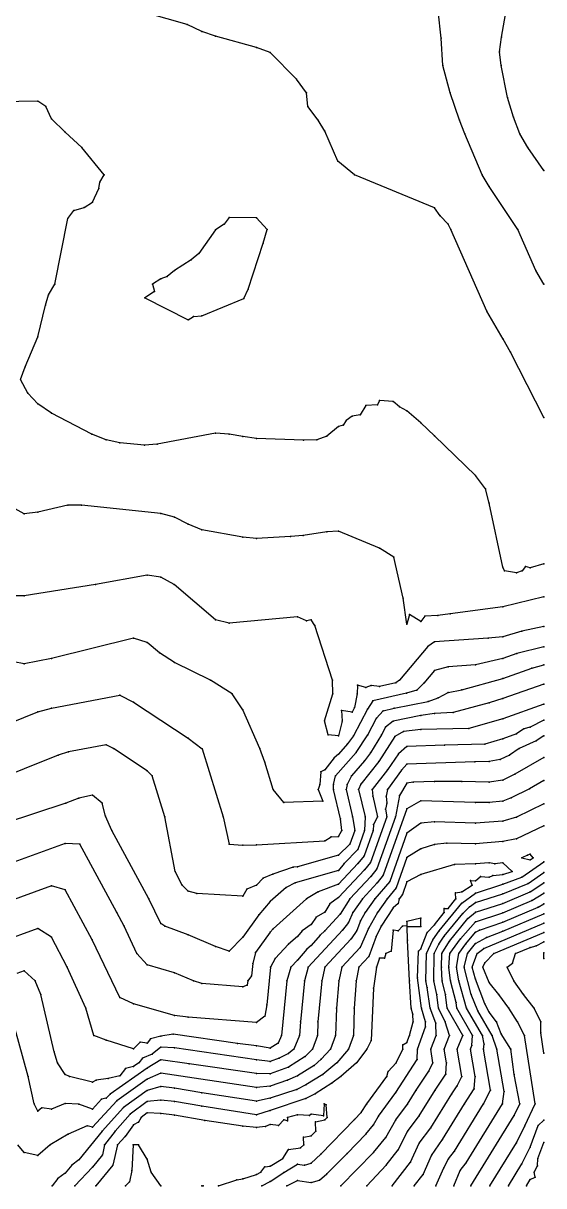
# Model space of a CAD drawing. Extents: x 4990 to 7010, y 3990 to 6010.
# Drawn here: x 6629 to 7010, y 3990 to 4841 of the extents above; entities that cross this region are included whole.
import ezdxf

# ---------------------------------------------------------------- set-up
doc = ezdxf.new("R2010")
doc.units = 0
doc.header["$MEASUREMENT"] = 0

msp = doc.modelspace()

# ---------------------------------------------------------------- linework, layer by layer
at = {"color": 7}
for points in [[(7010, 4733.034, 225), (6998.42, 4750, 225), (6992.531, 4760, 225), (6987.854, 4772.146, 225), (6983.398, 4786.602, 225), (6978.831, 4810, 225), (6977.597, 4820, 225), (6979.215, 4830.785, 225), (6984.336, 4860, 225)], [(7010, 4649.902, 215), (7004.31, 4660, 215), (6991.08, 4690, 215), (6970, 4721.26, 215), (6964.893, 4730, 215), (6952.314, 4760, 215), (6948.405, 4770, 215), (6941.682, 4790, 215), (6936.216, 4810, 215), (6935.058, 4830, 215), (6932.755, 4850, 215)], [(7010, 4552.223, 205), (6985.685, 4600, 205), (6980.313, 4609.687, 205), (6968.294, 4630, 205), (6942.044, 4690, 205), (6940, 4693.701, 205), (6934.187, 4700, 205), (6930, 4705.852, 205), (6871.536, 4730, 205), (6859.478, 4740, 205), (6850, 4761.901, 205), (6845.153, 4770, 205), (6837.529, 4780, 205), (6836.456, 4790, 205), (6829.254, 4800, 205), (6810, 4819.421, 205), (6800, 4823.049, 205), (6770, 4831.379, 205), (6760, 4834.744, 205), (6749.279, 4840, 205), (6720, 4848.344, 205)], [(7010, 4445.19, 195), (7000, 4442.186, 195), (6996.718, 4443.282, 195), (6994.339, 4440, 195), (6990, 4438.62, 195), (6981.26, 4440, 195), (6980, 4442.747, 195), (6970, 4489.649, 195), (6967.523, 4500, 195), (6960, 4509.813, 195), (6930, 4538.965, 195), (6920, 4548.412, 195), (6910, 4557.214, 195), (6904.494, 4560, 195), (6900, 4564.095, 195), (6890, 4564.641, 195), (6888.522, 4561.478, 195), (6880, 4561.029, 195), (6875.739, 4554.261, 195), (6870, 4553.361, 195), (6865.616, 4550, 195), (6863.416, 4546.584, 195), (6860, 4545.693, 195), (6851.447, 4538.553, 195), (6844.045, 4535.955, 195), (6834.332, 4535.668, 195), (6800, 4537.015, 195), (6790, 4538.279, 195), (6780, 4540.204, 195), (6770, 4540.723, 195), (6727.197, 4532.803, 195), (6718.033, 4531.967, 195), (6700, 4533.837, 195), (6690, 4536.063, 195), (6679.504, 4540, 195), (6650, 4555.346, 195), (6640, 4562.377, 195), (6632.595, 4570, 195), (6627.396, 4580, 195), (6630.681, 4589.319, 195), (6640, 4611.311, 195), (6645.566, 4634.434, 195), (6647.94, 4642.06, 195), (6652.361, 4650, 195), (6661.976, 4698.024, 195), (6666.31, 4703.69, 195), (6673.978, 4706.022, 195), (6680.065, 4710, 195), (6684.7, 4720, 195), (6685.416, 4724.584, 195), (6688.479, 4730, 195), (6672.316, 4750, 195), (6660, 4761.099, 195), (6650, 4770.974, 195), (6645.759, 4780, 195), (6640, 4783.906, 195), (6570, 4782.646, 195)], [(6800, 4698.458, 205), (6780, 4698.776, 205), (6776.217, 4693.783, 205), (6770, 4689.594, 205), (6757.787, 4672.213, 205), (6752.246, 4667.754, 205), (6739.884, 4660, 205), (6734.585, 4655.415, 205), (6730, 4653.8, 205), (6723.942, 4650, 205), (6725.455, 4644.545, 205), (6718.168, 4640, 205), (6750, 4623.792, 205), (6753.812, 4626.188, 205), (6760, 4626.654, 205), (6790.651, 4639.349, 205), (6793.8, 4646.2, 205), (6804.77, 4680, 205), (6807.722, 4690, 205), (6800, 4698.458, 205)], [(7010, 4421.048, 185), (6980, 4413.709, 185), (6941.526, 4408.474, 185), (6932.576, 4407.424, 185), (6923.014, 4406.986, 185), (6920, 4403.103, 185), (6911.851, 4408.149, 185), (6910, 4401.049, 185), (6907.212, 4420, 185), (6900.391, 4450, 185), (6890, 4456.705, 185), (6860, 4469.152, 185), (6851.457, 4468.543, 185), (6834.016, 4465.984, 185), (6824.807, 4465.193, 185), (6800, 4463.819, 185), (6790, 4464.634, 185), (6759.961, 4470.039, 185), (6750, 4474.306, 185), (6740, 4479.411, 185), (6730, 4482.102, 185), (6671.886, 4488.114, 185), (6661.853, 4488.147, 185), (6640, 4482.92, 185), (6630, 4481.774, 185), (6610, 4492.699, 185)], [(7010, 4399.309, 175), (6994.03, 4395.97, 175), (6980, 4391.687, 175), (6969.309, 4390.691, 175), (6930, 4388.163, 175), (6925.354, 4384.646, 175), (6904.54, 4360, 175), (6901.802, 4358.198, 175), (6890, 4355.344, 175), (6883.801, 4356.199, 175), (6880, 4354.625, 175), (6873.718, 4356.282, 175), (6873.632, 4350, 175), (6871.683, 4340, 175), (6870, 4336.732, 175), (6862.04, 4337.96, 175), (6862.674, 4330, 175), (6860, 4319.237, 175), (6852.385, 4320, 175), (6849.758, 4330.242, 175), (6855.831, 4350, 175), (6855.448, 4360, 175), (6842.625, 4400, 175), (6840, 4404.161, 175), (6836.623, 4403.377, 175), (6830, 4406.483, 175), (6780, 4401.706, 175), (6770, 4404.095, 175), (6739.796, 4430, 175), (6730, 4435.376, 175), (6720, 4436.882, 175), (6682.298, 4430, 175), (6630, 4421.727, 175), (6620, 4421.886, 175)], [(7010, 4384.499, 165), (6990.408, 4379.592, 165), (6980, 4375.893, 165), (6960, 4371.167, 165), (6940, 4369.897, 165), (6930, 4367.048, 165), (6922.219, 4357.781, 165), (6917.204, 4352.796, 165), (6909.56, 4350.44, 165), (6885.133, 4344.867, 165), (6881.109, 4338.891, 165), (6870.758, 4319.242, 165), (6866.574, 4313.426, 165), (6860, 4305.872, 165), (6856.824, 4303.176, 165), (6850, 4294.378, 165), (6846.957, 4293.043, 165), (6846.313, 4283.687, 165), (6845.076, 4280, 165), (6848.568, 4271.432, 165), (6820, 4270.454, 165), (6812.101, 4280, 165), (6805.968, 4300, 165), (6802.401, 4310, 165), (6790, 4338.343, 165), (6782.083, 4350, 165), (6766.379, 4360, 165), (6740, 4372.979, 165), (6729.061, 4380, 165), (6720, 4387.578, 165), (6710, 4390.813, 165), (6650, 4375.908, 165), (6630, 4372.105, 165), (6614.994, 4375.006, 165)], [(6600, 4320.782, 155), (6640, 4336.768, 155), (6650, 4339.553, 155), (6700, 4349.096, 155), (6710, 4343.895, 155), (6750, 4317.67, 155), (6760.187, 4309.813, 155), (6775.461, 4260, 155), (6779.862, 4240, 155), (6790, 4239.172, 155), (6800, 4239.401, 155), (6850, 4242.402, 155), (6854.52, 4245.48, 155), (6860, 4245.614, 155), (6862.417, 4250, 155), (6861.347, 4258.653, 155), (6856.313, 4280, 155), (6856.256, 4283.744, 155), (6857.82, 4290, 155), (6872.792, 4307.208, 155), (6881.356, 4320, 155), (6887.708, 4332.292, 155), (6892.519, 4337.481, 155), (6900.541, 4339.459, 155), (6925.466, 4344.534, 155), (6932.817, 4347.183, 155), (6940, 4350.995, 155), (6950, 4352.936, 155), (6980, 4361.203, 155), (7001.24, 4368.76, 155), (7010, 4371.339, 155)], [(7010, 4357.191, 145), (6980, 4346.517, 145), (6970, 4343.532, 145), (6943.702, 4336.298, 145), (6930, 4335.609, 145), (6920, 4334.287, 145), (6900, 4330.121, 145), (6894.307, 4325.693, 145), (6891.374, 4320, 145), (6883.224, 4306.776, 145), (6879.011, 4300.989, 145), (6869.449, 4290, 145), (6866.22, 4283.78, 145), (6865.475, 4280, 145), (6870.191, 4260, 145), (6871.916, 4250, 145), (6868.14, 4240, 145), (6860, 4232.056, 145), (6830, 4223.47, 145), (6826.874, 4223.126, 145), (6811.885, 4218.115, 145), (6804.782, 4215.218, 145), (6800, 4210.041, 145), (6792.972, 4207.028, 145), (6790, 4202.028, 145), (6756.187, 4203.813, 145), (6750, 4205.707, 145), (6745.594, 4210, 145), (6740.559, 4220, 145), (6732.796, 4260, 145), (6723.684, 4290, 145), (6720, 4293.789, 145), (6695.333, 4310, 145), (6690, 4312.778, 145), (6662.49, 4307.51, 145), (6654.826, 4305.174, 145), (6604.829, 4285.171, 145)], [(7010, 4342.505, 135), (6980, 4331.832, 135), (6955.32, 4324.68, 135), (6920, 4323.951, 135), (6907.475, 4322.525, 135), (6901.085, 4318.915, 135), (6889.457, 4300.543, 135), (6876.194, 4283.806, 135), (6874.637, 4280, 135), (6879.353, 4260, 135), (6878.803, 4250, 135), (6873.929, 4236.071, 135), (6864.151, 4225.849, 135), (6860, 4220.796, 135), (6828.282, 4211.718, 135), (6821.596, 4208.404, 135), (6810, 4198.024, 135), (6801.727, 4188.273, 135), (6790, 4171.868, 135), (6780, 4161.79, 135), (6770, 4165.188, 135), (6750, 4173.553, 135), (6732.816, 4180, 135), (6730, 4182.046, 135), (6721.296, 4200, 135), (6694.21, 4250, 135), (6689.448, 4260.552, 135), (6686.987, 4270, 135), (6680, 4275.922, 135), (6670, 4273.719, 135), (6660.464, 4270, 135), (6570, 4240.352, 135)], [(7010, 4330.714, 125), (7000, 4325.643, 125), (6995.562, 4324.438, 125), (6990, 4320.75, 125), (6980, 4317.172, 125), (6966.884, 4313.116, 125), (6937.51, 4312.49, 125), (6910, 4311.598, 125), (6903.809, 4306.191, 125), (6895.69, 4294.31, 125), (6884.458, 4280, 125), (6884.971, 4275.029, 125), (6888.331, 4260, 125), (6885.543, 4254.457, 125), (6885.251, 4250, 125), (6878.614, 4231.386, 125), (6874.095, 4225.905, 125), (6860, 4210.718, 125), (6844.992, 4205.008, 125), (6836.567, 4200, 125), (6812.049, 4177.951, 125), (6810, 4175.664, 125), (6799.302, 4160.698, 125), (6797.255, 4152.745, 125), (6796.369, 4143.631, 125), (6793.7, 4140, 125), (6793.207, 4136.793, 125), (6790, 4135.511, 125), (6760, 4137.966, 125), (6753.895, 4140, 125), (6740, 4145.792, 125), (6720, 4151.715, 125), (6712.484, 4160, 125), (6703.129, 4180, 125), (6697.863, 4190, 125), (6670.669, 4240, 125), (6660, 4240.449, 125), (6590, 4215.112, 125)], [(7010, 4319.37, 115), (7004.48, 4315.52, 115), (6992.091, 4310, 115), (6984.936, 4305.064, 115), (6978.022, 4301.978, 115), (6970, 4300.405, 115), (6959.653, 4300.347, 115), (6910, 4298.487, 115), (6905.9, 4294.1, 115), (6895.635, 4280, 115), (6894.867, 4275.133, 115), (6895.318, 4270, 115), (6894.331, 4265.669, 115), (6895.171, 4260, 115), (6883.299, 4226.701, 115), (6878.815, 4221.185, 115), (6860, 4200.896, 115), (6853.605, 4196.395, 115), (6850, 4190.218, 115), (6843.518, 4186.482, 115), (6840, 4181.267, 115), (6833.412, 4176.588, 115), (6830, 4172.316, 115), (6823.282, 4166.718, 115), (6813.65, 4156.35, 115), (6810.129, 4149.871, 115), (6807.472, 4122.528, 115), (6805.942, 4114.058, 115), (6800, 4109.472, 115), (6750, 4113.467, 115), (6740, 4114.688, 115), (6710, 4123.234, 115), (6700, 4127.899, 115), (6679.868, 4170, 115), (6660, 4206.531, 115), (6650, 4209.396, 115), (6591.705, 4188.295, 115)], [(7010, 4303.4, 105), (6988.798, 4291.202, 105), (6980, 4286.881, 105), (6970, 4285.387, 105), (6950, 4285.954, 105), (6930, 4285.929, 105), (6914.527, 4285.473, 105), (6910, 4284.537, 105), (6904.472, 4275.528, 105), (6901.527, 4260, 105), (6887.983, 4222.017, 105), (6883.535, 4216.465, 105), (6868.265, 4200, 105), (6861.243, 4188.757, 105), (6850, 4176.524, 105), (6846.57, 4173.43, 105), (6840, 4165.76, 105), (6836.731, 4163.269, 105), (6830, 4154.995, 105), (6825.07, 4150, 105), (6822.2, 4140, 105), (6818.249, 4100, 105), (6815.673, 4094.327, 105), (6810, 4090.738, 105), (6800, 4092.427, 105), (6785.943, 4094.057, 105), (6739.041, 4100.959, 105), (6730, 4099.578, 105), (6722.449, 4097.551, 105), (6720, 4094.476, 105), (6714.831, 4095.169, 105), (6710, 4090.214, 105), (6690, 4096.451, 105), (6680.864, 4100, 105), (6675.236, 4120, 105), (6661.429, 4150, 105), (6650, 4171.831, 105), (6640, 4178.342, 105), (6611.848, 4168.152, 105)], [(7010, 4286.496, 95), (6999.529, 4280.471, 95), (6986.109, 4273.891, 95), (6980, 4271.53, 95), (6970, 4270.608, 95), (6960, 4270.447, 95), (6920, 4271.7, 95), (6910, 4265.941, 95), (6892.668, 4217.332, 95), (6888.254, 4211.746, 95), (6877.362, 4200, 95), (6870.436, 4190, 95), (6867.325, 4182.675, 95), (6862.88, 4177.12, 95), (6837.687, 4150, 95), (6834.96, 4140, 95), (6832.007, 4110, 95), (6831.285, 4100, 95), (6827.286, 4090, 95), (6823.253, 4086.747, 95), (6816.614, 4083.386, 95), (6810, 4081.053, 95), (6800, 4082.042, 95), (6740, 4090.939, 95), (6730, 4091.387, 95), (6723.583, 4086.417, 95), (6716.529, 4083.471, 95), (6713.872, 4080, 95), (6710, 4077.266, 95), (6704.067, 4075.933, 95), (6700, 4070.396, 95), (6691.516, 4068.485, 95), (6682.702, 4067.298, 95), (6680, 4065.922, 95), (6663.146, 4070, 95), (6660, 4071.315, 95), (6654.367, 4080, 95), (6651.885, 4088.115, 95), (6642.189, 4130, 95), (6638.09, 4140, 95), (6630, 4147.289, 95), (6624.648, 4145.352, 95)], [(7010, 4269.606, 85), (6990, 4259.844, 85), (6980, 4256.784, 85), (6960, 4255.271, 85), (6930, 4256.263, 85), (6920, 4255.392, 85), (6910, 4248.117, 85), (6897.353, 4212.647, 85), (6886.458, 4200, 85), (6879.461, 4190, 85), (6876.017, 4183.983, 85), (6873.227, 4176.773, 85), (6869.271, 4170.729, 85), (6850.014, 4150, 85), (6847.681, 4140, 85), (6844.833, 4110, 85), (6844.499, 4100, 85), (6840.955, 4090, 85), (6835.42, 4084.58, 85), (6823.317, 4076.683, 85), (6810, 4072.001, 85), (6800, 4072.052, 85), (6750.658, 4079.342, 85), (6730, 4082.247, 85), (6720, 4076.135, 85), (6692.958, 4057.042, 85), (6690, 4054.045, 85), (6686.548, 4053.452, 85), (6680, 4046.169, 85), (6670, 4049.635, 85), (6660, 4050.111, 85), (6650, 4046.159, 85), (6643.01, 4046.99, 85), (6640, 4044.542, 85), (6637.278, 4050, 85), (6632.828, 4070, 85), (6620, 4116.96, 85)], [(7010, 4253.469, 75), (6990, 4243.943, 75), (6980, 4242.058, 75), (6960, 4240.26, 75), (6939.217, 4240.783, 75), (6930.227, 4239.773, 75), (6920, 4236.614, 75), (6910, 4230.293, 75), (6902.038, 4207.962, 75), (6895.555, 4200, 75), (6888.486, 4190, 75), (6881.764, 4178.236, 75), (6875.661, 4164.339, 75), (6862.34, 4150, 75), (6860.215, 4140, 75), (6858.513, 4120, 75), (6857.712, 4100, 75), (6854.102, 4090, 75), (6847.352, 4082.648, 75), (6842.05, 4077.949, 75), (6830, 4070.371, 75), (6822.711, 4067.289, 75), (6810, 4062.997, 75), (6800, 4062.032, 75), (6730, 4072.494, 75), (6720, 4067.944, 75), (6697.759, 4052.241, 75), (6680, 4032.963, 75), (6676.217, 4033.782, 75), (6662.18, 4027.82, 75), (6649.09, 4020, 75), (6640, 4012.03, 75), (6630, 4014.31, 75), (6625.351, 4020, 75)], [(6998.099, 4231.901, 65), (6994.046, 4230, 65), (7000, 4228.461, 65), (7002.252, 4230, 65), (7000, 4232.806, 65), (6998.099, 4231.901, 65)], [(6822.222, 3990, 65), (6830, 3993.868, 65), (6840, 3992.451, 65), (6845.976, 3994.024, 65), (6851.36, 3998.64, 65), (6866.334, 4013.666, 65), (6880, 4027.844, 65), (6885.523, 4034.477, 65), (6889.079, 4040.921, 65), (6901.802, 4058.198, 65), (6917.485, 4082.515, 65), (6917.785, 4090, 65), (6923.653, 4106.347, 65), (6923.521, 4110, 65), (6920.562, 4120, 65), (6917.773, 4142.227, 65), (6918.305, 4161.695, 65), (6920, 4163.449, 65), (6924.682, 4175.318, 65), (6930, 4180.99, 65), (6937.296, 4190, 65), (6937.138, 4192.862, 65), (6940, 4192.959, 65), (6945.827, 4200, 65), (6945.515, 4204.485, 65), (6950, 4205.042, 65), (6957.659, 4210, 65), (6956.547, 4213.453, 65), (6960, 4213.27, 65), (6963.693, 4216.307, 65), (6970, 4215.949, 65), (6972.841, 4217.159, 65), (6980, 4217.739, 65), (6987.003, 4220, 65), (6980, 4226.396, 65), (6974.298, 4225.702, 65), (6970, 4226.432, 65), (6960, 4225.531, 65), (6944.795, 4225.205, 65), (6920, 4217.835, 65), (6910, 4212.47, 65), (6906.723, 4203.277, 65), (6904.223, 4200, 65), (6903.434, 4196.566, 65), (6900, 4193.503, 65), (6891.188, 4180, 65), (6887.526, 4172.474, 65), (6882.141, 4157.859, 65), (6874.667, 4150, 65), (6872.713, 4140, 65), (6871.375, 4120, 65), (6870.926, 4100, 65), (6867.25, 4090, 65), (6858.739, 4080, 65), (6848.544, 4071.456, 65), (6836.136, 4063.864, 65), (6829.456, 4060.544, 65), (6810, 4053.993, 65), (6800, 4052.008, 65), (6760, 4058.074, 65), (6740, 4061.433, 65), (6730, 4062.607, 65), (6720, 4059.753, 65), (6702.625, 4047.374, 65), (6687.03, 4030, 65), (6670, 4009.001, 65), (6664.934, 4005.066, 65), (6660, 3999.278, 65), (6654.721, 3995.279, 65), (6650.458, 3990, 65)], [(6861.633, 3990, 75), (6885.589, 4014.411, 75), (6894.573, 4025.427, 75), (6901.803, 4038.197, 75), (6910.367, 4049.633, 75), (6916.775, 4060, 75), (6926.065, 4073.935, 75), (6928.906, 4080, 75), (6927.437, 4090, 75), (6931.441, 4100, 75), (6930.997, 4109.003, 75), (6926.839, 4120, 75), (6924.86, 4135.14, 75), (6923.778, 4140, 75), (6924.377, 4160, 75), (6928.972, 4170, 75), (6933.412, 4176.588, 75), (6950, 4196.736, 75), (6960, 4204.251, 75), (6980, 4210.708, 75), (6994.028, 4215.972, 75), (7010, 4226.998, 75)], [(6880.595, 3990, 85), (6894.858, 4005.142, 85), (6903.624, 4016.376, 85), (6910.373, 4029.628, 85), (6918.933, 4041.067, 85), (6930.635, 4060, 85), (6938.322, 4071.678, 85), (6938.788, 4080, 85), (6937.089, 4090, 85), (6941.204, 4100, 85), (6937.872, 4110, 85), (6933.116, 4120, 85), (6931.9, 4130, 85), (6929.507, 4140, 85), (6929.939, 4160, 85), (6933.204, 4166.796, 85), (6937.228, 4172.772, 85), (6950.716, 4189.284, 85), (6955.757, 4194.243, 85), (6960, 4197.219, 85), (6980, 4203.676, 85), (6998.699, 4211.301, 85), (7010, 4219.355, 85)], [(6899.131, 3990, 95), (6912.673, 4007.326, 95), (6918.942, 4021.058, 95), (6927.498, 4032.502, 95), (6942.783, 4057.217, 95), (6946.792, 4063.208, 95), (6950.139, 4070, 95), (6946.741, 4090, 95), (6950.719, 4100, 95), (6939.393, 4120, 95), (6938.177, 4130, 95), (6935.642, 4140, 95), (6935.146, 4150, 95), (6935.592, 4160, 95), (6941.043, 4168.957, 95), (6954.508, 4185.492, 95), (6960, 4190.188, 95), (6980, 4196.683, 95), (7000, 4205.032, 95), (7010, 4211.712, 95)], [(6915.319, 3990, 105), (6921.724, 3998.277, 105), (6927.855, 4012.145, 105), (6936.063, 4023.937, 105), (6952.171, 4050, 105), (6959.133, 4060.867, 105), (6959.792, 4070, 105), (6956.393, 4090, 105), (6957.462, 4092.537, 105), (6957.977, 4100, 105), (6946.458, 4120, 105), (6945.889, 4124.111, 105), (6941.813, 4140, 105), (6940.708, 4150, 105), (6941.407, 4160, 105), (6949.176, 4170.824, 105), (6960, 4183.155, 105), (6980, 4189.742, 105), (7001.276, 4198.724, 105), (7010, 4204.069, 105)], [(6931.134, 3990, 115), (6936.838, 4003.162, 115), (6940.366, 4009.634, 115), (6944.628, 4015.372, 115), (6966.031, 4050, 115), (6971.143, 4060, 115), (6966.059, 4090, 115), (6966.39, 4093.61, 115), (6965.175, 4100, 115), (6953.621, 4120, 115), (6947.986, 4140, 115), (6946.271, 4150, 115), (6947.793, 4160, 115), (6952.937, 4167.063, 115), (6960, 4175.5, 115), (6962.93, 4177.07, 115), (6980, 4183.004, 115), (7006.014, 4193.986, 115), (7010, 4196.428, 115)], [(6944.166, 3990, 125), (6948.935, 4001.065, 125), (6953.193, 4006.807, 125), (6979.89, 4050, 125), (6980.957, 4059.043, 125), (6975.785, 4090, 125), (6972.351, 4100, 125), (6961.886, 4118.114, 125), (6956.845, 4130, 125), (6951.925, 4150, 125), (6954.271, 4160, 125), (6960, 4167.291, 125), (6968.246, 4171.754, 125), (6980, 4176.266, 125), (7010, 4188.931, 125)], [(6803.95, 3990, 55), (6810, 3993.117, 55), (6820, 3999.728, 55), (6830, 4005.716, 55), (6834.96, 4005.04, 55), (6840, 4006.445, 55), (6846.95, 4013.05, 55), (6871.62, 4038.38, 55), (6876.396, 4043.604, 55), (6880.663, 4050, 55), (6895.255, 4070, 55), (6896.316, 4073.684, 55), (6902.117, 4080, 55), (6907.07, 4090, 55), (6906.91, 4093.09, 55), (6910, 4094.964, 55), (6911.916, 4100, 55), (6914.536, 4110, 55), (6914.321, 4115.679, 55), (6912.985, 4120, 55), (6911.722, 4140, 55), (6910.351, 4169.649, 55), (6910.182, 4179.818, 55), (6920, 4179.643, 55), (6920, 4185.793, 55), (6910, 4183.338, 55), (6909.85, 4180.15, 55), (6906.822, 4180, 55), (6903.495, 4176.505, 55), (6900, 4177.163, 55), (6898.365, 4161.635, 55), (6894.435, 4160, 55), (6893.43, 4156.57, 55), (6890, 4156.672, 55), (6887.61, 4150, 55), (6885.506, 4134.494, 55), (6883.678, 4096.322, 55), (6880.532, 4090, 55), (6872.98, 4080, 55), (6861.705, 4070, 55), (6854.939, 4065.061, 55), (6842.773, 4057.227, 55), (6836.118, 4053.882, 55), (6810, 4044.988, 55), (6800, 4041.983, 55), (6760, 4048.162, 55), (6740, 4051.599, 55), (6730, 4052.721, 55), (6720, 4051.562, 55), (6707.55, 4042.45, 55), (6696.688, 4030, 55), (6688.877, 4020, 55), (6687.374, 4012.626, 55), (6680, 4003.539, 55), (6667.142, 3990, 55)], [(6956.731, 3990, 135), (6988.497, 4041.503, 135), (6992.424, 4050, 135), (6988.491, 4071.509, 135), (6985.928, 4090, 135), (6978.877, 4101.123, 135), (6975.563, 4110, 135), (6970, 4117.062, 135), (6966.922, 4123.078, 135), (6960, 4141.23, 135), (6957.769, 4150, 135), (6961.343, 4160, 135), (6966.274, 4163.726, 135), (7010, 4182.192, 135)], [(6970.524, 3990, 145), (6990, 4021.511, 145), (6996.22, 4033.78, 145), (7003.788, 4050, 145), (6995.917, 4100, 145), (6990.807, 4110, 145), (6984.502, 4120, 145), (6977.284, 4130, 145), (6970, 4138.797, 145), (6965.435, 4150, 145), (6966.836, 4153.164, 145), (6973.391, 4160, 145), (7010, 4175.455, 145)], [(7010, 4086.927, 155), (7008, 4102, 155), (7007.975, 4110, 155), (7003.032, 4120, 155), (6995.146, 4130, 155), (6988.055, 4140, 155), (6983.311, 4150, 155), (6987.188, 4152.812, 155), (6989.352, 4160, 155), (7000, 4164.495, 155), (7004.375, 4165.625, 155), (7010, 4168.465, 155)], [(7010, 4156.28, 165), (7010, 4160.409, 165)], [(6772.118, 3990, 45), (6785.624, 3994.376, 45), (6790, 3995.011, 45), (6800, 3998.271, 45), (6803.209, 4000, 45), (6806.041, 4003.959, 45), (6810, 4004.428, 45), (6819.137, 4010, 45), (6823.391, 4016.609, 45), (6832.203, 4017.797, 45), (6834.594, 4020, 45), (6834.407, 4025.594, 45), (6840, 4026.517, 45), (6843.447, 4030, 45), (6843.127, 4036.873, 45), (6850, 4038.361, 45), (6851.546, 4040, 45), (6850.786, 4049.214, 45), (6849.441, 4050, 45), (6848.875, 4041.125, 45), (6840, 4042.273, 45), (6838.681, 4041.319, 45), (6830, 4041.938, 45), (6822.632, 4040, 45), (6822.492, 4037.508, 45), (6820, 4038.158, 45), (6815.922, 4034.078, 45), (6810, 4034.784, 45), (6806.622, 4033.378, 45), (6800, 4032.641, 45), (6790, 4033.552, 45), (6762.146, 4037.854, 45), (6740, 4041.728, 45), (6730, 4042.834, 45), (6720, 4043.299, 45), (6715.577, 4040, 45), (6713.548, 4036.452, 45), (6710, 4034.508, 45), (6703.917, 4026.083, 45), (6698.381, 4020, 45), (6694.964, 4005.036, 45), (6682.454, 3990, 45)], [(6984.291, 3990, 155), (6993.893, 4006.107, 155), (7000, 4018.142, 155), (7005.864, 4034.136, 155), (7010, 4037.987, 155)], [(6729.969, 3990, 35), (6722.819, 4000, 35), (6720, 4009.48, 35), (6713.582, 4020, 35), (6709.757, 4020, 35), (6708.781, 4001.219, 35), (6707.08, 3992.921, 35), (6704.125, 3990, 35)], [(6997.456, 3990, 165), (7000, 3994.55, 165), (7003.685, 3996.315, 165), (7003.085, 4000, 165), (7005.535, 4004.465, 165), (7005.729, 4010, 165), (7010, 4021.649, 165)], [(6759.891, 3990, 45), (6761.052, 3990, 45)]]:
    msp.add_polyline3d(points, dxfattribs=at)
at = {"color": 254}
for p in [(6749.279, 4840, 205), (6760, 4834.744, 205), (6770, 4831.379, 205), (6935.058, 4830, 215), (6979.215, 4830.785, 225), (6800, 4823.049, 205), (6810, 4819.421, 205), (6977.597, 4820, 225), (6936.216, 4810, 215), (6978.831, 4810, 225), (6829.254, 4800, 205), (6640, 4783.906, 195), (6836.456, 4790, 205), (6941.682, 4790, 215), (6983.398, 4786.602, 225), (6645.759, 4780, 195), (6837.529, 4780, 205), (6650, 4770.974, 195), (6845.153, 4770, 205), (6948.405, 4770, 215), (6987.854, 4772.146, 225), (6660, 4761.099, 195), (6850, 4761.901, 205), (6952.314, 4760, 215), (6992.531, 4760, 225), (6672.316, 4750, 195), (6998.42, 4750, 225), (6859.478, 4740, 205), (7010, 4733.034, 225), (6685.416, 4724.584, 195), (6688.479, 4730, 195), (6871.536, 4730, 205), (6964.893, 4730, 215), (6684.7, 4720, 195), (6970, 4721.26, 215), (6673.978, 4706.022, 195), (6680.065, 4710, 195), (6930, 4705.852, 205), (6661.976, 4698.024, 195), (6666.31, 4703.69, 195), (6780, 4698.776, 205), (6800, 4698.458, 205), (6800, 4698.458, 205), (6934.187, 4700, 205), (6770, 4689.594, 205), (6776.217, 4693.783, 205), (6807.722, 4690, 205), (6940, 4693.701, 205), (6942.044, 4690, 205), (6991.08, 4690, 215), (6804.77, 4680, 205), (6757.787, 4672.213, 205), (6752.246, 4667.754, 205), (6734.585, 4655.415, 205), (6739.884, 4660, 205), (7004.31, 4660, 215), (6652.361, 4650, 195), (6723.942, 4650, 205), (6730, 4653.8, 205), (6793.8, 4646.2, 205), (7010, 4649.902, 215), (6647.94, 4642.06, 195), (6718.168, 4640, 205), (6725.455, 4644.545, 205), (6790.651, 4639.349, 205), (6645.566, 4634.434, 195), (6968.294, 4630, 205), (6750, 4623.792, 205), (6753.812, 4626.188, 205), (6760, 4626.654, 205), (6640, 4611.311, 195), (6980.313, 4609.687, 205), (6985.685, 4600, 205), (6630.681, 4589.319, 195), (6632.595, 4570, 195), (6640, 4562.377, 195), (6880, 4561.029, 195), (6888.522, 4561.478, 195), (6890, 4564.641, 195), (6900, 4564.095, 195), (6650, 4555.346, 195), (6870, 4553.361, 195), (6875.739, 4554.261, 195), (6904.494, 4560, 195), (6910, 4557.214, 195), (7010, 4552.223, 205), (6860, 4545.693, 195), (6863.416, 4546.584, 195), (6865.616, 4550, 195), (6920, 4548.412, 195), (6679.504, 4540, 195), (6690, 4536.063, 195), (6770, 4540.723, 195), (6780, 4540.204, 195), (6790, 4538.279, 195), (6800, 4537.015, 195), (6834.332, 4535.668, 195), (6844.045, 4535.955, 195), (6851.447, 4538.553, 195), (6930, 4538.965, 195), (6700, 4533.837, 195), (6718.033, 4531.967, 195), (6727.197, 4532.803, 195), (6960, 4509.813, 195), (6967.523, 4500, 195), (6661.853, 4488.147, 185), (6671.886, 4488.114, 185), (6970, 4489.649, 195), (6630, 4481.774, 185), (6640, 4482.92, 185), (6730, 4482.102, 185), (6740, 4479.411, 185), (6750, 4474.306, 185), (6759.961, 4470.039, 185), (6851.457, 4468.543, 185), (6860, 4469.152, 185), (6790, 4464.634, 185), (6800, 4463.819, 185), (6824.807, 4465.193, 185), (6834.016, 4465.984, 185), (6890, 4456.705, 185), (6900.391, 4450, 185), (6980, 4442.747, 195), (6996.718, 4443.282, 195), (7000, 4442.186, 195), (7010, 4445.19, 195), (6720, 4436.882, 175), (6730, 4435.376, 175), (6981.26, 4440, 195), (6990, 4438.62, 195), (6994.339, 4440, 195), (6682.298, 4430, 175), (6739.796, 4430, 175), (6630, 4421.727, 175), (6907.212, 4420, 185), (7010, 4421.048, 185), (6911.851, 4408.149, 185), (6932.576, 4407.424, 185), (6941.526, 4408.474, 185), (6980, 4413.709, 185), (6770, 4404.095, 175), (6780, 4401.706, 175), (6830, 4406.483, 175), (6836.623, 4403.377, 175), (6840, 4404.161, 175), (6842.625, 4400, 175), (6910, 4401.049, 185), (6920, 4403.103, 185), (6923.014, 4406.986, 185), (7010, 4399.309, 175), (6710, 4390.813, 165), (6969.309, 4390.691, 175), (6980, 4391.687, 175), (6994.03, 4395.97, 175), (6720, 4387.578, 165), (6925.354, 4384.646, 175), (6930, 4388.163, 175), (7010, 4384.499, 165), (6650, 4375.908, 165), (6729.061, 4380, 165), (6980, 4375.893, 165), (6990.408, 4379.592, 165), (6630, 4372.105, 165), (6740, 4372.979, 165), (6930, 4367.048, 165), (6940, 4369.897, 165), (6960, 4371.167, 165), (7001.24, 4368.76, 155), (7010, 4371.339, 155), (6766.379, 4360, 165), (6855.448, 4360, 175), (6901.802, 4358.198, 175), (6904.54, 4360, 175), (6922.219, 4357.781, 165), (6980, 4361.203, 155), (7010, 4357.191, 145), (6700, 4349.096, 155), (6782.083, 4350, 165), (6855.831, 4350, 175), (6873.632, 4350, 175), (6873.718, 4356.282, 175), (6880, 4354.625, 175), (6883.801, 4356.199, 175), (6890, 4355.344, 175), (6909.56, 4350.44, 165), (6917.204, 4352.796, 165), (6940, 4350.995, 155), (6950, 4352.936, 155), (6650, 4339.553, 155), (6710, 4343.895, 155), (6871.683, 4340, 175), (6885.133, 4344.867, 165), (6900.541, 4339.459, 155), (6925.466, 4344.534, 155), (6932.817, 4347.183, 155), (6970, 4343.532, 145), (6980, 4346.517, 145), (7010, 4342.505, 135), (6640, 4336.768, 155), (6790, 4338.343, 165), (6862.04, 4337.96, 175), (6870, 4336.732, 175), (6881.109, 4338.891, 165), (6887.708, 4332.292, 155), (6892.519, 4337.481, 155), (6920, 4334.287, 145), (6930, 4335.609, 145), (6943.702, 4336.298, 145), (6980, 4331.832, 135), (6849.758, 4330.242, 175), (6862.674, 4330, 175), (6894.307, 4325.693, 145), (6900, 4330.121, 145), (6907.475, 4322.525, 135), (6920, 4323.951, 135), (6955.32, 4324.68, 135), (6995.562, 4324.438, 125), (7000, 4325.643, 125), (7010, 4330.714, 125), (6750, 4317.67, 155), (6852.385, 4320, 175), (6860, 4319.237, 175), (6870.758, 4319.242, 165), (6881.356, 4320, 155), (6891.374, 4320, 145), (6901.085, 4318.915, 135), (6980, 4317.172, 125), (6990, 4320.75, 125), (7004.48, 4315.52, 115), (7010, 4319.37, 115), (6662.49, 4307.51, 145), (6690, 4312.778, 145), (6695.333, 4310, 145), (6760.187, 4309.813, 155), (6802.401, 4310, 165), (6860, 4305.872, 165), (6866.574, 4313.426, 165), (6872.792, 4307.208, 155), (6883.224, 4306.776, 145), (6903.809, 4306.191, 125), (6910, 4311.598, 125), (6937.51, 4312.49, 125), (6966.884, 4313.116, 125), (6992.091, 4310, 115), (6654.826, 4305.174, 145), (6805.968, 4300, 165), (6856.824, 4303.176, 165), (6879.011, 4300.989, 145), (6889.457, 4300.543, 135), (6910, 4298.487, 115), (6959.653, 4300.347, 115), (6970, 4300.405, 115), (6978.022, 4301.978, 115), (6984.936, 4305.064, 115), (7010, 4303.4, 105), (6720, 4293.789, 145), (6723.684, 4290, 145), (6846.957, 4293.043, 165), (6850, 4294.378, 165), (6857.82, 4290, 155), (6869.449, 4290, 145), (6895.69, 4294.31, 125), (6905.9, 4294.1, 115), (6988.798, 4291.202, 105), (6812.101, 4280, 165), (6845.076, 4280, 165), (6846.313, 4283.687, 165), (6856.256, 4283.744, 155), (6856.313, 4280, 155), (6865.475, 4280, 145), (6866.22, 4283.78, 145), (6874.637, 4280, 135), (6876.194, 4283.806, 135), (6884.458, 4280, 125), (6895.635, 4280, 115), (6910, 4284.537, 105), (6914.527, 4285.473, 105), (6930, 4285.929, 105), (6950, 4285.954, 105), (6970, 4285.387, 105), (6980, 4286.881, 105), (6999.529, 4280.471, 95), (7010, 4286.496, 95), (6670, 4273.719, 135), (6680, 4275.922, 135), (6848.568, 4271.432, 165), (6884.971, 4275.029, 125), (6894.867, 4275.133, 115), (6904.472, 4275.528, 105), (6920, 4271.7, 95), (6980, 4271.53, 95), (6986.109, 4273.891, 95), (6660.464, 4270, 135), (6686.987, 4270, 135), (6820, 4270.454, 165), (6894.331, 4265.669, 115), (6895.318, 4270, 115), (6910, 4265.941, 95), (6960, 4270.447, 95), (6970, 4270.608, 95), (7010, 4269.606, 85), (6689.448, 4260.552, 135), (6732.796, 4260, 145), (6775.461, 4260, 155), (6861.347, 4258.653, 155), (6870.191, 4260, 145), (6879.353, 4260, 135), (6885.543, 4254.457, 125), (6888.331, 4260, 125), (6895.171, 4260, 115), (6901.527, 4260, 105), (6920, 4255.392, 85), (6930, 4256.263, 85), (6960, 4255.271, 85), (6980, 4256.784, 85), (6990, 4259.844, 85), (6694.21, 4250, 135), (6862.417, 4250, 155), (6871.916, 4250, 145), (6878.803, 4250, 135), (6885.251, 4250, 125), (6910, 4248.117, 85), (7010, 4253.469, 75), (6660, 4240.449, 125), (6670.669, 4240, 125), (6779.862, 4240, 155), (6790, 4239.172, 155), (6800, 4239.401, 155), (6850, 4242.402, 155), (6854.52, 4245.48, 155), (6860, 4245.614, 155), (6868.14, 4240, 145), (6930.227, 4239.773, 75), (6939.217, 4240.783, 75), (6960, 4240.26, 75), (6980, 4242.058, 75), (6990, 4243.943, 75), (6860, 4232.056, 145), (6873.929, 4236.071, 135), (6878.614, 4231.386, 125), (6910, 4230.293, 75), (6920, 4236.614, 75), (6994.046, 4230, 65), (6998.099, 4231.901, 65), (6998.099, 4231.901, 65), (7000, 4232.806, 65), (7002.252, 4230, 65), (6826.874, 4223.126, 145), (6830, 4223.47, 145), (6860, 4220.796, 135), (6864.151, 4225.849, 135), (6874.095, 4225.905, 125), (6878.815, 4221.185, 115), (6883.299, 4226.701, 115), (6887.983, 4222.017, 105), (6944.795, 4225.205, 65), (6960, 4225.531, 65), (6970, 4226.432, 65), (6974.298, 4225.702, 65), (6980, 4226.396, 65), (7000, 4228.461, 65), (7010, 4226.998, 75), (6740.559, 4220, 145), (6804.782, 4215.218, 145), (6811.885, 4218.115, 145), (6828.282, 4211.718, 135), (6883.535, 4216.465, 105), (6888.254, 4211.746, 95), (6892.668, 4217.332, 95), (6897.353, 4212.647, 85), (6910, 4212.47, 65), (6920, 4217.835, 65), (6956.547, 4213.453, 65), (6960, 4213.27, 65), (6963.693, 4216.307, 65), (6970, 4215.949, 65), (6972.841, 4217.159, 65), (6980, 4217.739, 65), (6987.003, 4220, 65), (6994.028, 4215.972, 75), (7010, 4219.355, 85), (7010, 4211.712, 95), (6650, 4209.396, 115), (6660, 4206.531, 115), (6745.594, 4210, 145), (6750, 4205.707, 145), (6756.187, 4203.813, 145), (6792.972, 4207.028, 145), (6800, 4210.041, 145), (6821.596, 4208.404, 135), (6844.992, 4205.008, 125), (6860, 4210.718, 125), (6902.038, 4207.962, 75), (6906.723, 4203.277, 65), (6945.515, 4204.485, 65), (6950, 4205.042, 65), (6957.659, 4210, 65), (6960, 4204.251, 75), (6980, 4210.708, 75), (6980, 4203.676, 85), (6998.699, 4211.301, 85), (7000, 4205.032, 95), (7010, 4204.069, 105), (6721.296, 4200, 135), (6790, 4202.028, 145), (6810, 4198.024, 135), (6836.567, 4200, 125), (6853.605, 4196.395, 115), (6860, 4200.896, 115), (6868.265, 4200, 105), (6877.362, 4200, 95), (6886.458, 4200, 85), (6895.555, 4200, 75), (6903.434, 4196.566, 65), (6904.223, 4200, 65), (6945.827, 4200, 65), (6950, 4196.736, 75), (6960, 4197.219, 85), (6980, 4196.683, 95), (7001.276, 4198.724, 105), (7010, 4196.428, 115), (6697.863, 4190, 125), (6801.727, 4188.273, 135), (6843.518, 4186.482, 115), (6850, 4190.218, 115), (6861.243, 4188.757, 105), (6870.436, 4190, 95), (6879.461, 4190, 85), (6888.486, 4190, 75), (6900, 4193.503, 65), (6937.138, 4192.862, 65), (6937.296, 4190, 65), (6940, 4192.959, 65), (6950.716, 4189.284, 85), (6955.757, 4194.243, 85), (6960, 4190.188, 95), (6980, 4189.742, 105), (7006.014, 4193.986, 115), (7010, 4188.931, 125), (6640, 4178.342, 105), (6703.129, 4180, 125), (6730, 4182.046, 135), (6732.816, 4180, 135), (6812.049, 4177.951, 125), (6840, 4181.267, 115), (6867.325, 4182.675, 95), (6876.017, 4183.983, 85), (6881.764, 4178.236, 75), (6891.188, 4180, 65), (6906.822, 4180, 55), (6909.85, 4180.15, 55), (6910, 4183.338, 55), (6910.182, 4179.818, 55), (6920, 4185.793, 55), (6920, 4179.643, 55), (6930, 4180.99, 65), (6954.508, 4185.492, 95), (6960, 4183.155, 105), (6980, 4183.004, 115), (7010, 4182.192, 135), (6650, 4171.831, 105), (6679.868, 4170, 115), (6750, 4173.553, 135), (6790, 4171.868, 135), (6810, 4175.664, 125), (6830, 4172.316, 115), (6833.412, 4176.588, 115), (6846.57, 4173.43, 105), (6850, 4176.524, 105), (6862.88, 4177.12, 95), (6869.271, 4170.729, 85), (6873.227, 4176.773, 85), (6887.526, 4172.474, 65), (6900, 4177.163, 55), (6903.495, 4176.505, 55), (6910.351, 4169.649, 55), (6924.682, 4175.318, 65), (6928.972, 4170, 75), (6933.412, 4176.588, 75), (6937.228, 4172.772, 85), (6949.176, 4170.824, 105), (6960, 4175.5, 115), (6962.93, 4177.07, 115), (6968.246, 4171.754, 125), (6980, 4176.266, 125), (7010, 4175.455, 145), (6770, 4165.188, 135), (6780, 4161.79, 135), (6799.302, 4160.698, 125), (6823.282, 4166.718, 115), (6836.731, 4163.269, 105), (6840, 4165.76, 105), (6875.661, 4164.339, 75), (6898.365, 4161.635, 55), (6918.305, 4161.695, 65), (6920, 4163.449, 65), (6933.204, 4166.796, 85), (6941.043, 4168.957, 95), (6952.937, 4167.063, 115), (6960, 4167.291, 125), (6966.274, 4163.726, 135), (7000, 4164.495, 155), (7004.375, 4165.625, 155), (7010, 4168.465, 155), (6712.484, 4160, 125), (6797.255, 4152.745, 125), (6813.65, 4156.35, 115), (6830, 4154.995, 105), (6882.141, 4157.859, 65), (6890, 4156.672, 55), (6893.43, 4156.57, 55), (6894.435, 4160, 55), (6924.377, 4160, 75), (6929.939, 4160, 85), (6935.592, 4160, 95), (6941.407, 4160, 105), (6947.793, 4160, 115), (6954.271, 4160, 125), (6961.343, 4160, 135), (6966.836, 4153.164, 145), (6973.391, 4160, 145), (6987.188, 4152.812, 155), (6989.352, 4160, 155), (7010, 4160.409, 165), (7010, 4156.28, 165), (6630, 4147.289, 95), (6661.429, 4150, 105), (6720, 4151.715, 125), (6740, 4145.792, 125), (6810.129, 4149.871, 115), (6825.07, 4150, 105), (6837.687, 4150, 95), (6850.014, 4150, 85), (6862.34, 4150, 75), (6874.667, 4150, 65), (6887.61, 4150, 55), (6935.146, 4150, 95), (6940.708, 4150, 105), (6946.271, 4150, 115), (6951.925, 4150, 125), (6957.769, 4150, 135), (6965.435, 4150, 145), (6983.311, 4150, 155), (6638.09, 4140, 95), (6753.895, 4140, 125), (6760, 4137.966, 125), (6790, 4135.511, 125), (6793.207, 4136.793, 125), (6793.7, 4140, 125), (6796.369, 4143.631, 125), (6822.2, 4140, 105), (6834.96, 4140, 95), (6847.681, 4140, 85), (6860.215, 4140, 75), (6872.713, 4140, 65), (6911.722, 4140, 55), (6917.773, 4142.227, 65), (6923.778, 4140, 75), (6924.86, 4135.14, 75), (6929.507, 4140, 85), (6935.642, 4140, 95), (6941.813, 4140, 105), (6947.986, 4140, 115), (6960, 4141.23, 135), (6970, 4138.797, 145), (6988.055, 4140, 155), (6642.189, 4130, 95), (6700, 4127.899, 115), (6885.506, 4134.494, 55), (6931.9, 4130, 85), (6938.177, 4130, 95), (6956.845, 4130, 125), (6977.284, 4130, 145), (6995.146, 4130, 155), (6675.236, 4120, 105), (6710, 4123.234, 115), (6807.472, 4122.528, 115), (6858.513, 4120, 75), (6871.375, 4120, 65), (6912.985, 4120, 55), (6920.562, 4120, 65), (6926.839, 4120, 75), (6933.116, 4120, 85), (6939.393, 4120, 95), (6945.889, 4124.111, 105), (6946.458, 4120, 105), (6953.621, 4120, 115), (6961.886, 4118.114, 125), (6966.922, 4123.078, 135), (6984.502, 4120, 145), (7003.032, 4120, 155), (6740, 4114.688, 115), (6750, 4113.467, 115), (6805.942, 4114.058, 115), (6832.007, 4110, 95), (6844.833, 4110, 85), (6914.321, 4115.679, 55), (6914.536, 4110, 55), (6923.521, 4110, 65), (6937.872, 4110, 85), (6970, 4117.062, 135), (6975.563, 4110, 135), (6990.807, 4110, 145), (7007.975, 4110, 155), (6800, 4109.472, 115), (6923.653, 4106.347, 65), (6930.997, 4109.003, 75), (6978.877, 4101.123, 135), (7008, 4102, 155), (6680.864, 4100, 105), (6690, 4096.451, 105), (6714.831, 4095.169, 105), (6720, 4094.476, 105), (6722.449, 4097.551, 105), (6730, 4099.578, 105), (6739.041, 4100.959, 105), (6785.943, 4094.057, 105), (6815.673, 4094.327, 105), (6818.249, 4100, 105), (6831.285, 4100, 95), (6844.499, 4100, 85), (6857.712, 4100, 75), (6870.926, 4100, 65), (6883.678, 4096.322, 55), (6906.91, 4093.09, 55), (6910, 4094.964, 55), (6911.916, 4100, 55), (6931.441, 4100, 75), (6941.204, 4100, 85), (6950.719, 4100, 95), (6957.977, 4100, 105), (6965.175, 4100, 115), (6966.39, 4093.61, 115), (6972.351, 4100, 125), (6995.917, 4100, 145), (6651.885, 4088.115, 95), (6710, 4090.214, 105), (6723.583, 4086.417, 95), (6730, 4091.387, 95), (6740, 4090.939, 95), (6800, 4092.427, 105), (6810, 4090.738, 105), (6823.253, 4086.747, 95), (6827.286, 4090, 95), (6835.42, 4084.58, 85), (6840.955, 4090, 85), (6854.102, 4090, 75), (6867.25, 4090, 65), (6880.532, 4090, 55), (6907.07, 4090, 55), (6917.785, 4090, 65), (6927.437, 4090, 75), (6937.089, 4090, 85), (6946.741, 4090, 95), (6956.393, 4090, 105), (6957.462, 4092.537, 105), (6966.059, 4090, 115), (6975.785, 4090, 125), (6985.928, 4090, 135), (7010, 4086.927, 155), (6654.367, 4080, 95), (6704.067, 4075.933, 95), (6710, 4077.266, 95), (6713.872, 4080, 95), (6716.529, 4083.471, 95), (6720, 4076.135, 85), (6730, 4082.247, 85), (6750.658, 4079.342, 85), (6800, 4082.042, 95), (6810, 4081.053, 95), (6816.614, 4083.386, 95), (6823.317, 4076.683, 85), (6842.05, 4077.949, 75), (6847.352, 4082.648, 75), (6858.739, 4080, 65), (6872.98, 4080, 55), (6902.117, 4080, 55), (6917.485, 4082.515, 65), (6928.906, 4080, 75), (6938.788, 4080, 85), (6632.828, 4070, 85), (6660, 4071.315, 95), (6663.146, 4070, 95), (6682.702, 4067.298, 95), (6691.516, 4068.485, 95), (6700, 4070.396, 95), (6720, 4067.944, 75), (6730, 4072.494, 75), (6800, 4072.052, 85), (6810, 4072.001, 85), (6822.711, 4067.289, 75), (6830, 4070.371, 75), (6848.544, 4071.456, 65), (6861.705, 4070, 55), (6895.255, 4070, 55), (6896.316, 4073.684, 55), (6926.065, 4073.935, 75), (6938.322, 4071.678, 85), (6950.139, 4070, 95), (6959.792, 4070, 105), (6988.491, 4071.509, 135), (6680, 4065.922, 95), (6720, 4059.753, 65), (6730, 4062.607, 65), (6740, 4061.433, 65), (6800, 4062.032, 75), (6810, 4062.997, 75), (6829.456, 4060.544, 65), (6836.136, 4063.864, 65), (6854.939, 4065.061, 55), (6916.775, 4060, 75), (6930.635, 4060, 85), (6946.792, 4063.208, 95), (6959.133, 4060.867, 105), (6971.143, 4060, 115), (6980.957, 4059.043, 125), (6660, 4050.111, 85), (6686.548, 4053.452, 85), (6690, 4054.045, 85), (6692.958, 4057.042, 85), (6697.759, 4052.241, 75), (6720, 4051.562, 55), (6730, 4052.721, 55), (6740, 4051.599, 55), (6760, 4058.074, 65), (6800, 4052.008, 65), (6810, 4053.993, 65), (6836.118, 4053.882, 55), (6842.773, 4057.227, 55), (6901.802, 4058.198, 65), (6942.783, 4057.217, 95), (6637.278, 4050, 85), (6640, 4044.542, 85), (6643.01, 4046.99, 85), (6650, 4046.159, 85), (6670, 4049.635, 85), (6680, 4046.169, 85), (6702.625, 4047.374, 65), (6707.55, 4042.45, 55), (6720, 4043.299, 45), (6730, 4042.834, 45), (6740, 4041.728, 45), (6760, 4048.162, 55), (6800, 4041.983, 55), (6810, 4044.988, 55), (6830, 4041.938, 45), (6840, 4042.273, 45), (6849.441, 4050, 45), (6850.786, 4049.214, 45), (6876.396, 4043.604, 55), (6880.663, 4050, 55), (6910.367, 4049.633, 75), (6952.171, 4050, 105), (6966.031, 4050, 115), (6979.89, 4050, 125), (6992.424, 4050, 135), (7003.788, 4050, 145), (6676.217, 4033.782, 75), (6710, 4034.508, 45), (6713.548, 4036.452, 45), (6715.577, 4040, 45), (6762.146, 4037.854, 45), (6790, 4033.552, 45), (6806.622, 4033.378, 45), (6810, 4034.784, 45), (6815.922, 4034.078, 45), (6820, 4038.158, 45), (6822.492, 4037.508, 45), (6822.632, 4040, 45), (6838.681, 4041.319, 45), (6843.127, 4036.873, 45), (6848.875, 4041.125, 45), (6850, 4038.361, 45), (6851.546, 4040, 45), (6871.62, 4038.38, 55), (6885.523, 4034.477, 65), (6889.079, 4040.921, 65), (6901.803, 4038.197, 75), (6918.933, 4041.067, 85), (6988.497, 4041.503, 135), (6996.22, 4033.78, 145), (7005.864, 4034.136, 155), (7010, 4037.987, 155), (6662.18, 4027.82, 75), (6680, 4032.963, 75), (6687.03, 4030, 65), (6696.688, 4030, 55), (6703.917, 4026.083, 45), (6800, 4032.641, 45), (6834.407, 4025.594, 45), (6840, 4026.517, 45), (6843.447, 4030, 45), (6880, 4027.844, 65), (6894.573, 4025.427, 75), (6910.373, 4029.628, 85), (6927.498, 4032.502, 95), (6649.09, 4020, 75), (6688.877, 4020, 55), (6698.381, 4020, 45), (6709.757, 4020, 35), (6713.582, 4020, 35), (6823.391, 4016.609, 45), (6832.203, 4017.797, 45), (6834.594, 4020, 45), (6903.624, 4016.376, 85), (6918.942, 4021.058, 95), (6936.063, 4023.937, 105), (6990, 4021.511, 145), (7000, 4018.142, 155), (7010, 4021.649, 165), (6630, 4014.31, 75), (6640, 4012.03, 75), (6670, 4009.001, 65), (6687.374, 4012.626, 55), (6720, 4009.48, 35), (6819.137, 4010, 45), (6846.95, 4013.05, 55), (6866.334, 4013.666, 65), (6885.589, 4014.411, 75), (6927.855, 4012.145, 105), (6940.366, 4009.634, 115), (6944.628, 4015.372, 115), (7005.729, 4010, 165), (6660, 3999.278, 65), (6664.934, 4005.066, 65), (6680, 4003.539, 55), (6694.964, 4005.036, 45), (6708.781, 4001.219, 35), (6722.819, 4000, 35), (6803.209, 4000, 45), (6806.041, 4003.959, 45), (6810, 4004.428, 45), (6820, 3999.728, 55), (6830, 4005.716, 55), (6834.96, 4005.04, 55), (6840, 4006.445, 55), (6894.858, 4005.142, 85), (6912.673, 4007.326, 95), (6936.838, 4003.162, 115), (6948.935, 4001.065, 125), (6953.193, 4006.807, 125), (6993.893, 4006.107, 155), (7003.085, 4000, 165), (7005.535, 4004.465, 165), (6654.721, 3995.279, 65), (6707.08, 3992.921, 35), (6785.624, 3994.376, 45), (6790, 3995.011, 45), (6800, 3998.271, 45), (6810, 3993.117, 55), (6830, 3993.868, 65), (6840, 3992.451, 65), (6845.976, 3994.024, 65), (6851.36, 3998.64, 65), (6921.724, 3998.277, 105), (7000, 3994.55, 165), (7003.685, 3996.315, 165), (6650.458, 3990, 65), (6667.142, 3990, 55), (6682.454, 3990, 45), (6704.125, 3990, 35), (6729.969, 3990, 35), (6759.891, 3990, 45), (6761.052, 3990, 45), (6772.118, 3990, 45), (6803.95, 3990, 55), (6822.222, 3990, 65), (6861.633, 3990, 75), (6880.595, 3990, 85), (6899.131, 3990, 95), (6915.319, 3990, 105), (6931.134, 3990, 115), (6944.166, 3990, 125), (6956.731, 3990, 135), (6970.524, 3990, 145), (6984.291, 3990, 155), (6997.456, 3990, 165)]:
    msp.add_point(p, dxfattribs=at)

doc.saveas('drawing.dxf')
